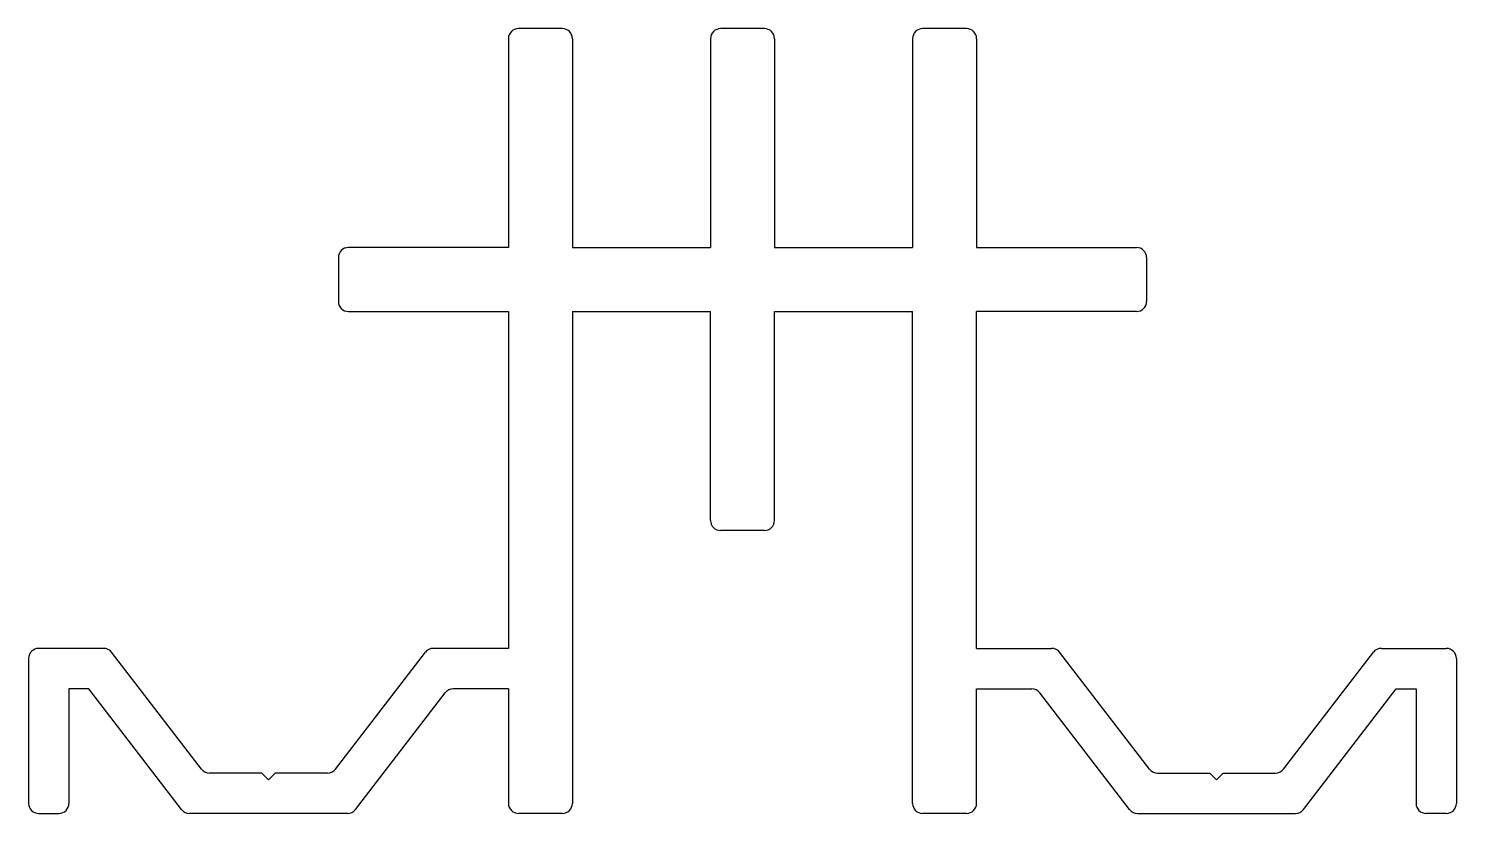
# Model space of a CAD drawing. Extents: x 455.2 to 497.6, y 799.3 to 822.6.
import ezdxf

# ---------------------------------------------------------------- set-up
doc = ezdxf.new("R2010")
doc.units = 0
doc.layers.get('0').update_dxf_attribs({"linetype": 'CONTINUOUS'})

msp = doc.modelspace()

# ---------------------------------------------------------------- linework, layer by layer
for p, q in [((471.017, 822.609), (469.717, 822.609)), ((477.017, 822.609), (475.717, 822.609)), ((483.017, 822.609), (481.717, 822.609)), ((469.417, 822.309), (469.417, 816.109)), ((471.317, 822.309), (471.317, 816.109)), ((475.417, 822.309), (475.417, 816.109)), ((477.317, 822.309), (477.317, 816.109)), ((481.417, 822.309), (481.417, 816.109)), ((483.317, 822.309), (483.317, 816.109)), ((464.367, 815.809), (464.367, 814.509)), ((469.417, 816.109), (464.667, 816.109)), ((471.317, 816.109), (475.417, 816.109)), ((477.317, 816.109), (481.417, 816.109)), ((483.317, 816.109), (488.067, 816.109)), ((488.367, 815.809), (488.367, 814.509)), ((464.667, 814.209), (469.417, 814.209)), ((469.417, 814.209), (469.417, 804.209)), ((471.317, 814.209), (475.417, 814.209)), ((471.317, 814.209), (471.317, 799.609)), ((475.417, 808.009), (475.417, 814.209)), ((477.317, 814.209), (481.417, 814.209)), ((477.317, 808.009), (477.317, 814.209)), ((481.417, 799.609), (481.417, 814.209)), ((483.317, 804.209), (483.317, 814.209)), ((488.067, 814.209), (483.317, 814.209)), ((477.017, 807.709), (475.717, 807.709)), ((455.167, 803.909), (455.167, 799.609)), ((457.397, 804.209), (455.467, 804.209)), ((460.301, 800.626), (457.635, 804.092)), ((464.284, 800.626), (466.95, 804.092)), ((469.417, 804.209), (467.188, 804.209)), ((483.317, 804.209), (485.547, 804.209)), ((488.451, 800.626), (485.785, 804.092)), ((492.434, 800.626), (495.1, 804.092)), ((495.338, 804.209), (497.267, 804.209)), ((497.567, 803.909), (497.567, 799.609)), ((456.367, 803.009), (456.367, 799.609)), ((456.954, 803.009), (456.367, 803.009)), ((459.71, 799.426), (456.954, 803.009)), ((464.875, 799.426), (467.541, 802.892)), ((469.417, 803.009), (467.779, 803.009)), ((469.417, 803.009), (469.417, 799.609)), ((483.317, 803.009), (484.956, 803.009)), ((483.317, 799.609), (483.317, 803.009)), ((487.86, 799.426), (485.194, 802.892)), ((493.025, 799.426), (495.781, 803.009)), ((495.781, 803.009), (496.367, 803.009)), ((496.367, 803.009), (496.367, 799.609)), ((462.092, 800.509), (460.539, 800.509)), ((462.292, 800.309), (462.092, 800.509)), ((462.292, 800.309), (462.492, 800.509)), ((464.046, 800.509), (462.492, 800.509)), ((488.689, 800.509), (490.242, 800.509)), ((490.442, 800.309), (490.242, 800.509)), ((490.442, 800.309), (490.642, 800.509)), ((490.642, 800.509), (492.196, 800.509)), ((455.467, 799.309), (456.067, 799.309)), ((464.637, 799.309), (459.948, 799.309)), ((471.017, 799.309), (469.717, 799.309)), ((483.017, 799.309), (481.717, 799.309)), ((488.098, 799.309), (492.787, 799.309)), ((497.267, 799.309), (496.667, 799.309))]:
    msp.add_line(p, q)
for centre, start, end in [((469.717, 822.309), 90, 180), ((471.017, 822.309), 0, 90), ((475.717, 822.309), 90, 180), ((477.017, 822.309), 0, 90), ((481.717, 822.309), 90, 180), ((483.017, 822.309), 0, 90), ((464.667, 815.809), 90, 180), ((488.067, 815.809), 0, 90), ((464.667, 814.509), 180, 270), ((488.067, 814.509), 270, 0), ((475.717, 808.009), 180, 270), ((477.017, 808.009), 270, 0), ((455.467, 803.909), 90, 180), ((457.397, 803.909), 37.5686, 90), ((467.188, 803.909), 90, 142.4314), ((485.547, 803.909), 37.5686, 90), ((495.338, 803.909), 90, 142.4314), ((497.267, 803.909), 0, 90), ((467.779, 802.709), 90, 142.4314), ((484.956, 802.709), 37.5686, 90), ((460.539, 800.809), 217.5686, 270), ((464.046, 800.809), 270, 322.4314), ((488.689, 800.809), 217.5686, 270), ((492.196, 800.809), 270, 322.4314), ((455.467, 799.609), 180, 270), ((456.067, 799.609), 270, 0), ((459.948, 799.609), 217.5686, 270), ((464.637, 799.609), 270, 322.4314), ((469.717, 799.609), 180, 270), ((471.017, 799.609), 270, 0), ((481.717, 799.609), 180, 270), ((483.017, 799.609), 270, 0), ((488.098, 799.609), 217.5686, 270), ((492.787, 799.609), 270, 322.4314), ((496.667, 799.609), 180, 270), ((497.267, 799.609), 270, 0)]:
    msp.add_arc(centre, 0.3, start, end)

doc.saveas('drawing.dxf')
